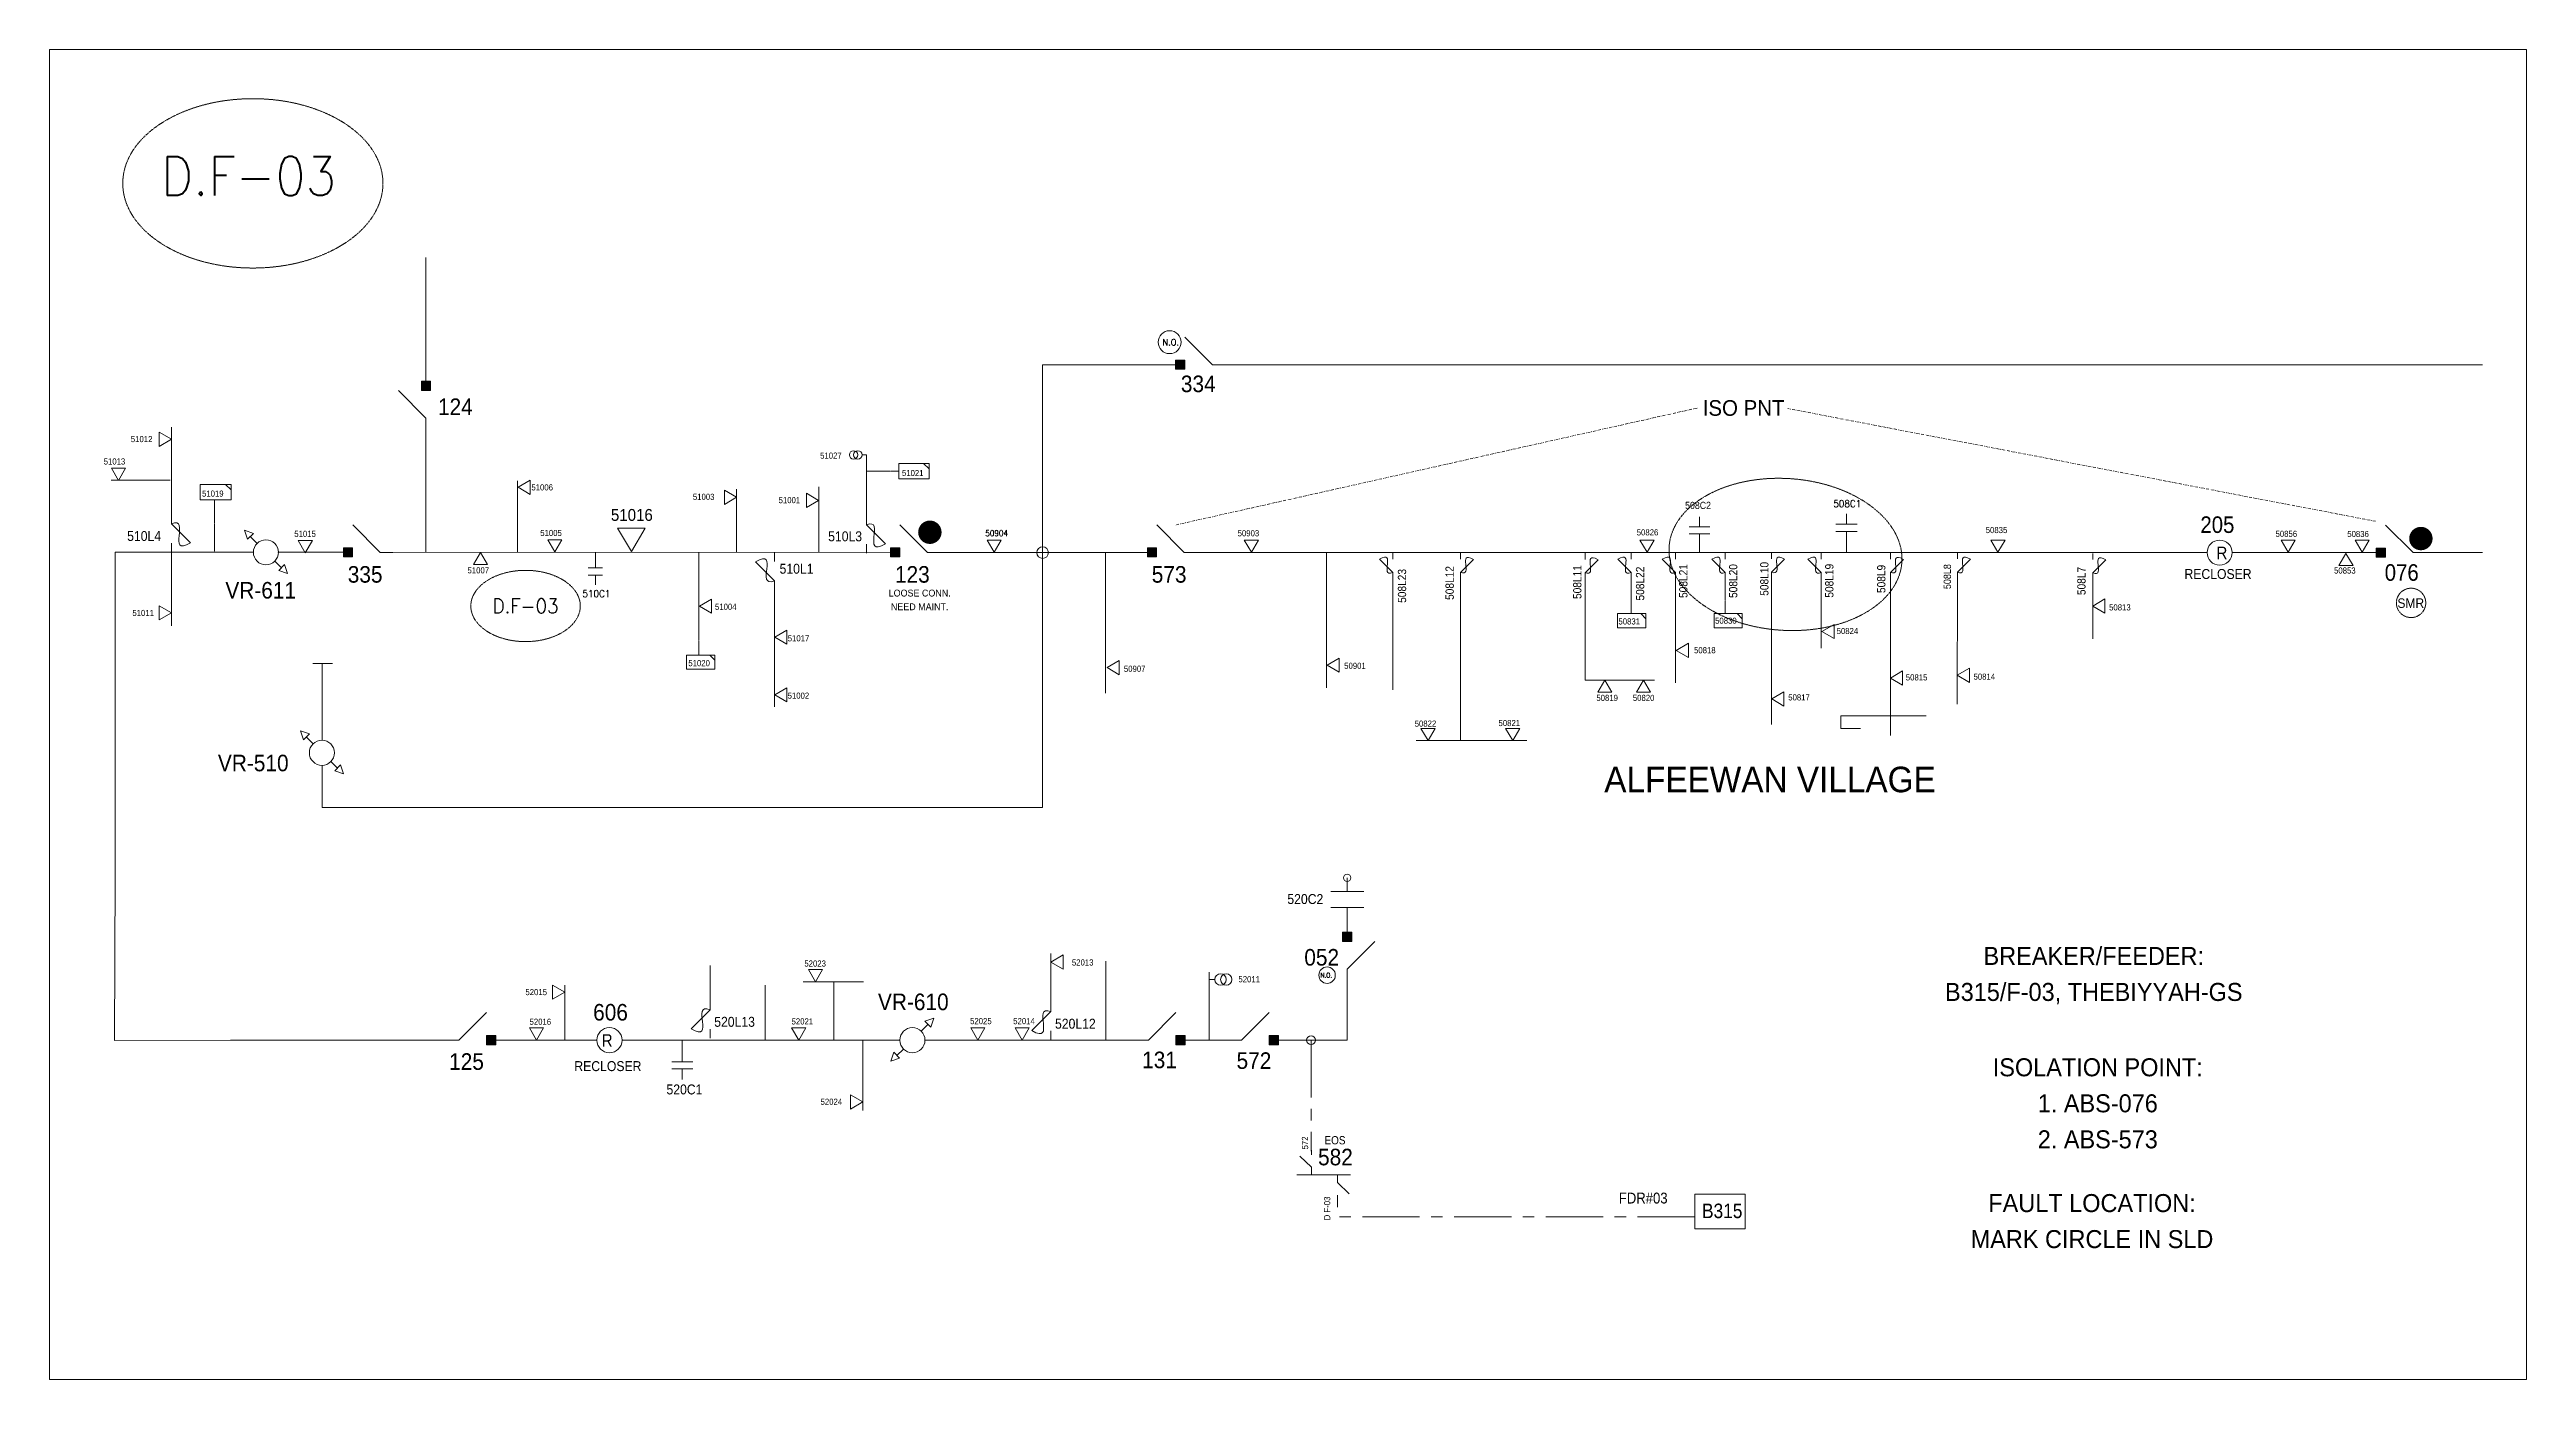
# Model space of a CAD drawing. Header units: metres. Extents: x 65984 to 144644, y -19036 to 23726.
# Drawn here: x 69580 to 70349, y 15325 to 15738 of the extents above; entities that cross this region are included whole.
import ezdxf
from ezdxf.enums import TextEntityAlignment as Align

# ---------------------------------------------------------------- set-up
doc = ezdxf.new("R2010")
doc.units = ezdxf.units.M
doc.header["$MEASUREMENT"] = 0
for name, pattern in [('( Center )', [2, 1.25, -0.25, 0.25, -0.25]), ('DGN Style 3', [0.013877, 0, -0.013877]), ('DGN Style 4', [1.6, 0.8, -0.4, 0, -0.4])]:
    doc.linetypes.add(name, pattern=pattern)
doc.layers.get('0').update_dxf_attribs({"color": 95, "lineweight": 40})
for name, color, linetype, lineweight in [('ABS', 7, 'Continuous', 40), ('ABS NUMBER', 112, 'Continuous', 30), ('CAPACITOR', 5, 'Continuous', 40), ('D FDR  03', 112, 'Continuous', 40), ('d_eos', 111, 'Continuous', 40), ('d_eos no', 121, 'Continuous', 40), ('d_fco', 5, 'Continuous', 40), ('d_fco text', 95, 'Continuous', 40), ('d_oh branch', 94, 'Continuous', 40), ('d_switch', 95, 'Continuous', 40), ('d_tf', 1, 'Continuous', 40), ('d_tf no', 6, 'Continuous', 40), ('d_ug cable', 95, 'Continuous', 40), ('d_ug tf', 1, 'Continuous', 40), ('d_village name', 7, 'Continuous', 40), ('FDR  1  16', 234, 'Continuous', 40), ('FDR  2  03', 240, 'Continuous', 40), ('FDR  4  02', 126, 'Continuous', 40), ('fedr no', 95, 'Continuous', 40), ('GRID STATION  04', 7, 'Continuous', 40), ('Level 37', 7, 'Continuous', 0), ('O H MAIN FEEDER', 4, 'Continuous', 100), ('REGULATOR', 5, 'Continuous', 40), ('SW N O', 114, 'Continuous', 30)]:
    doc.layers.add(name, color=color, linetype=linetype, lineweight=lineweight)
doc.styles.add('Style-Arial', font='arial.ttf')
doc.styles.add('Style-ENGINEERING', font='ENGINEERING.shx')
doc.styles.add('Style-msdefault', font='msdefault.shx')
doc.styles.add('Style-STANDARD', font='STANDARD.shx')

# ---------------------------------------------------------------- blocks, each defined once
blk = doc.blocks.new('TFU_175')
at = {"layer": 'd_tf', "color": 5, "linetype": 'Continuous', "lineweight": 13, "ltscale": 0.000284767}
blk.add_line((0, 10), (0, 0), dxfattribs=at)
at = {"layer": 'd_tf', "color": 5, "linetype": 'Continuous', "lineweight": 13, "ltscale": 0.000284767, "extrusion": (0, 0, -1)}
for centre in [(0, 30), (0, 20)]:
    blk.add_circle(centre, 10, dxfattribs=at)
blk = doc.blocks.new('ABS2_1_1')
at = {"color": 0, "linetype": 'ByBlock', "lineweight": -2, "ltscale": 500}
for q in [(-29900, 43500), (0, 0)]:
    blk.add_line((0, 13600), q, dxfattribs=at)
at = {"color": 0, "linetype": 'ByBlock', "lineweight": -2, "ltscale": 500, "flags": 128}
for points in [[(5000, 43600), (-5000, 43600), (-5000, 53600), (5000, 53600)], [(3791, 49653), (3791, 49653), (3791, 49653)]]:
    blk.add_lwpolyline(points, close=True, dxfattribs=at)
at = {"color": 0, "linetype": 'ByBlock', "lineweight": -2, "ltscale": 500}
for points in [[(5000, 43600), (-5000, 43600), (5000, 53600), (-5000, 53600)], [(3791, 49653), (3791, 49653), (3791, 49653)]]:
    blk.add_solid(points, dxfattribs=at)
blk = doc.blocks.new('*U1450')
at = {"layer": 'SW N O', "color": 3, "lineweight": 13, "extrusion": (0, 0, -1)}
blk.add_circle((0, 0), 16.8, dxfattribs=at)
at = {"layer": 'SW N O', "color": 3, "lineweight": 13, "extrusion": (0, 0, -1), "style": 'Style-STANDARD'}
blk.add_text('N.O.', height=9.6, dxfattribs=at).set_placement((-1.7, -0.2), align=Align.MIDDLE_CENTER)
blk = doc.blocks.new('*U1087')
at = {"layer": 'd_fco', "color": 5, "linetype": 'Continuous', "lineweight": 13}
blk.add_line((-4.6, 4.2), (-10.1, 4.2), dxfattribs=at)
at = {"layer": 'd_fco', "color": 5, "linetype": 'Continuous', "lineweight": 13, "extrusion": (0, 0, -1), "flags": 128}
blk.add_lwpolyline([(-13, 4.2), (-7.1, 4.2), (4.4, -7.3)], dxfattribs=at)
at = {"layer": 'd_fco', "color": 5, "linetype": 'Continuous', "lineweight": 13}
blk.add_open_spline([(-4.4, -7.3), (-13, 7.7), (11.6, -7.7), (7.1, 4.2)], degree=3, dxfattribs=at)
blk = doc.blocks.new('*U1309')
at = {"layer": 'CAPACITOR', "color": 5, "linetype": 'Continuous', "lineweight": 13}
for p, q in [((0.1, 8.5), (0, 16.4)), ((-9.9, 8.2), (9.9, 8.2)), ((-9.9, -1.4), (9.9, -1.4)), ((0.1, -16.4), (0.1, -1.4))]:
    blk.add_line(p, q, dxfattribs=at)
blk = doc.blocks.new('*U3463')
at = {"layer": 'd_eos', "color": 7, "linetype": 'Continuous', "lineweight": 13, "ltscale": 0.425948}
for p, q in [((-16.2, 0), (16.2, 0)), ((-8.4, 0), (-8.4, -4.6)), ((7.4, 12.1), (7.4, 14.9)), ((7.4, 4.7), (14.4, 11.4)), ((7.4, 0), (7.4, 4.7)), ((-8.4, -4.6), (-15.4, -11.4)), ((-8.4, -12.1), (-8.4, -14.9))]:
    blk.add_line(p, q, dxfattribs=at)
blk = doc.blocks.new('*U1311')
at = {"layer": 'CAPACITOR', "color": 5, "linetype": 'Continuous', "lineweight": 13}
for p, q in [((0, 27.9), (0, -2.9)), ((15, -2.9), (-15, -2.9)), ((15, -12.9), (-15, -12.9)), ((0, -12.9), (0, -27.9))]:
    blk.add_line(p, q, dxfattribs=at)
blk = doc.blocks.new('*U1322')
at = {"layer": 'REGULATOR', "color": 7, "linetype": 'Continuous', "lineweight": 13, "extrusion": (0, 0, -1)}
blk.add_circle((0, 0.1), 7.56, dxfattribs=at)
at = {"layer": 'ABS NUMBER', "color": 7, "lineweight": 13, "extrusion": (0, 0, -1), "style": 'Style-ENGINEERING', "width": 0.9}
blk.add_text('R', height=7.56, dxfattribs=at).set_placement((1.9, 3.7), align=Align.TOP_RIGHT)
blk = doc.blocks.new('TF_8')
at = {"color": 0, "linetype": 'ByBlock', "lineweight": -2}
blk.add_line((6.3, 4.95), (9.9, 1.35), dxfattribs=at)
blk.add_3dface([(-10.1, 4.95), (9.9, 4.95), (9.9, -5.05), (-10.1, -5.05)], dxfattribs=at)
blk = doc.blocks.new('*U1312')
at = {"layer": 'd_oh branch', "color": 5, "linetype": 'Continuous', "lineweight": 13}
for p, q in [((10, 0.9), (-10, 0.9)), ((0, 23), (0, 0.9)), ((10, -9.1), (-10, -9.1)), ((0, -9.1), (0, -23))]:
    blk.add_line(p, q, dxfattribs=at)
blk = doc.blocks.new('TFU_176')
at = {"layer": 'd_tf', "color": 5, "linetype": 'Continuous', "lineweight": 13, "ltscale": 0.000284767}
blk.add_line((0, 10), (0, 0), dxfattribs=at)
for centre in [(0, 30), (0, 20)]:
    blk.add_circle(centre, 10, dxfattribs=at)
blk = doc.blocks.new('*U1059')
at = {"layer": 'REGULATOR', "color": 7, "linetype": 'Continuous', "lineweight": 13}
blk.add_circle((0, 0.1), 7.56, dxfattribs=at)
at = {"layer": 'ABS NUMBER', "color": 7, "lineweight": 13, "style": 'Style-ENGINEERING', "width": 0.9}
blk.add_text('R', height=7.56, dxfattribs=at).set_placement((-1.9, 3.7), align=Align.TOP_LEFT)
blk = doc.blocks.new('*U1315')
at = {"layer": 'CAPACITOR', "color": 5, "linetype": 'Continuous', "lineweight": 13}
for p, q in [((-6.4, 5.4), (6.4, 5.4)), ((-6.4, 1.1), (6.4, 1.1)), ((0, 5.4), (0, 11.7)), ((0, -11.7), (0, 1.1))]:
    blk.add_line(p, q, dxfattribs=at)
blk = doc.blocks.new('*U1316')
at = {"layer": 'CAPACITOR', "color": 5, "linetype": 'Continuous', "lineweight": 13}
for p, q in [((-8.6, 6.5), (8.6, 6.5)), ((-8.6, 0.7), (8.6, 0.7)), ((0, 6.5), (0, 15)), ((0, -15), (0, 0.7)), ((0, -14.9), (0, -1.1))]:
    blk.add_line(p, q, dxfattribs=at)
blk = doc.blocks.new('*U893')
at = {"layer": 'SW N O', "color": 3, "lineweight": 13}
blk.add_circle((0, 0), 16.8, dxfattribs=at)
at = {"layer": 'SW N O', "color": 3, "lineweight": 13, "style": 'Style-STANDARD'}
blk.add_text('N.O.', height=9.6, dxfattribs=at).set_placement((1.7, -0.2), align=Align.MIDDLE_CENTER)
blk = doc.blocks.new('*U3025')
at = {"layer": 'REGULATOR', "color": 5, "linetype": 'Continuous', "lineweight": 13}
for p, q in [((24, 25.1), (13.4, 14.5)), ((-14.9, -13.7), (-25.5, -24.4))]:
    blk.add_line(p, q, dxfattribs=at)
at = {"layer": 'REGULATOR', "color": 5, "linetype": 'Continuous', "lineweight": 13, "flags": 128}
for points in [[(29.5, 20), (34.4, 34.3), (20.1, 29.6)], [(-29.6, -20), (-34.4, -34.3), (-20.1, -29.5)]]:
    blk.add_lwpolyline(points, close=True, dxfattribs=at)
at = {"layer": 'REGULATOR', "color": 5, "linetype": 'Continuous', "lineweight": 13}
blk.add_circle((-0.8, 0.4), 20, dxfattribs=at)
blk = doc.blocks.new('TRA1_1458')
at = {"layer": 'd_tf', "color": 5, "linetype": 'Continuous', "lineweight": 13, "ltscale": 0.000205032, "flags": 128}
blk.add_lwpolyline([(9.9, -17), (-0.1, 0), (-10.1, -17)], close=True, dxfattribs=at)
blk = doc.blocks.new('TRA1_1457')
at = {"layer": 'd_tf', "color": 5, "linetype": 'Continuous', "lineweight": 13, "ltscale": 0.000205032, "xscale": 1.000046566207833, "yscale": 1.000046566207833, "zscale": 1.000046566207833, "rotation": 180}
blk.add_blockref('TRA1_1458', (0, 0), dxfattribs=at)
blk = doc.blocks.new('TRA1_1460')
at = {"layer": 'd_tf', "color": 5, "linetype": 'Continuous', "lineweight": 13, "ltscale": 0.000284767, "flags": 128}
blk.add_lwpolyline([(9.9, -17.1), (-0.1, -0.1), (-10.1, -17.1)], close=True, dxfattribs=at)
blk = doc.blocks.new('TRA1_1459')
at = {"layer": 'd_tf', "color": 5, "linetype": 'Continuous', "lineweight": 13, "ltscale": 0.000284767, "xscale": 1.000046566207833, "yscale": 1.000046566207833, "zscale": 1.000046566207833, "rotation": 180}
blk.add_blockref('TRA1_1460', (0, 0), dxfattribs=at)
blk = doc.blocks.new('TRA1_545')
at = {"layer": 'd_tf', "color": 5, "linetype": 'Continuous', "lineweight": 0, "ltscale": 0.000307269, "flags": 128}
blk.add_lwpolyline([(10.1, -17), (0.1, 0), (-9.9, -17)], close=True, dxfattribs=at)
blk = doc.blocks.new('TRA1_544')
at = {"layer": 'd_tf', "color": 5, "linetype": 'Continuous', "lineweight": 0, "ltscale": 0.000307269, "xscale": 1.000046566207833, "yscale": 1.000046566207833, "zscale": 1.000046566207833, "rotation": 180}
blk.add_blockref('TRA1_545', (0, 0), dxfattribs=at)
blk = doc.blocks.new('TRA1_1462')
at = {"layer": 'd_tf', "color": 5, "linetype": 'Continuous', "lineweight": 13, "ltscale": 0.000284767, "flags": 128}
blk.add_lwpolyline([(10.1, -17), (0.1, 0), (-9.9, -17)], close=True, dxfattribs=at)
blk = doc.blocks.new('TRA1_1461')
at = {"layer": 'd_tf', "color": 5, "linetype": 'Continuous', "lineweight": 13, "ltscale": 0.000284767, "xscale": 1.000046566207833, "yscale": 1.000046566207833, "zscale": 1.000046566207833, "rotation": 180}
blk.add_blockref('TRA1_1462', (0, 0), dxfattribs=at)

msp = doc.modelspace()

# ---------------------------------------------------------------- hatches: boundary and pattern name
at = {"layer": 'd_ug cable', "linetype": 'DGN Style 3', "lineweight": 13}
h = msp.add_hatch(color=3, dxfattribs=at)
edge = h.paths.add_edge_path(flags=0)
edge.add_arc((69853.18, 15588.3), 3.64, 0, 360)
h = msp.add_hatch(color=1, dxfattribs=at)
edge = h.paths.add_edge_path(flags=0)
edge.add_arc((70316.11, 15586.34), 3.64, 0, 360)

# ---------------------------------------------------------------- linework, layer by layer
at = {"layer": 'd_oh branch', "color": 1, "linetype": 'DGN Style 4', "lineweight": 13}
for p, q in [((70091.4, 15626.87), (69929.31, 15590.53)), ((70302, 15591.71), (70119.6, 15626.7))]:
    msp.add_line(p, q, dxfattribs=at)
at = {"layer": 'd_oh branch', "color": 5, "linetype": 'Continuous', "lineweight": 13}
for p, q in [((69617.69, 15592.46), (69617.69, 15620.92)), ((69833.46, 15592.14), (69833.46, 15612.3)), ((69617.33, 15604.48), (69599.03, 15604.48)), ((69725.12, 15582.07), (69725.12, 15604.29)), ((69793.13, 15582.07), (69793.13, 15601.66)), ((69818.67, 15582.07), (69818.67, 15602.37)), ((69617.69, 15559.26), (69617.69, 15582.07)), ((69781.49, 15582.07), (69781.49, 15559.33)), ((69907.72, 15582.05), (69907.72, 15538.31)), ((69976.34, 15581.97), (69976.34, 15539.99)), ((70317.6, 15581.97), (70335.25, 15581.97)), ((69996.89, 15573.63), (69996.9, 15539.32)), ((70017.92, 15573.75), (70017.92, 15523.6)), ((70056.59, 15573.93), (70056.59, 15542.37)), ((70070.91, 15573.63), (70070.91, 15568.32)), ((70084.72, 15573.63), (70084.73, 15541.49)), ((70100.13, 15573.63), (70100.13, 15568.45)), ((70114.51, 15573.84), (70114.51, 15528.62)), ((70129.94, 15574.03), (70129.94, 15552.35)), ((70151.41, 15573.76), (70151.4, 15525.2)), ((70172.19, 15573.81), (70172.17, 15534.91)), ((70214.28, 15573.6), (70214.28, 15555.23)), ((69804.92, 15571.03), (69804.92, 15534.03)), ((70056.59, 15542.36), (70078.17, 15542.36)), ((70151.4, 15531.28), (70162.49, 15531.28)), ((70004.16, 15523.6), (70038.53, 15523.6)), ((69784.96, 15441.53), (69784.96, 15453.73)), ((69890.77, 15440.48), (69890.77, 15457.51)), ((69907.85, 15430.56), (69907.85, 15455.12)), ((69939.89, 15430.56), (69939.89, 15451.64)), ((69739.8, 15430.56), (69739.8, 15447.65)), ((69802.08, 15430.56), (69802.08, 15447.65)), ((69823.55, 15448.66), (69813.86, 15448.66)), ((69832.34, 15430.56), (69832.34, 15408.68))]:
    msp.add_line(p, q, dxfattribs=at)
at = {"layer": 'd_oh branch', "color": 5, "linetype": 'Continuous', "lineweight": 13, "flags": 128}
for points in [[(70151.4, 15531.28), (70135.99, 15531.28), (70135.99, 15527.36), (70142.15, 15527.36)], [(69823.37, 15430.56), (69823.37, 15448.66), (69832.62, 15448.66)]]:
    msp.add_lwpolyline(points, dxfattribs=at)
at = {"layer": 'd_tf', "color": 5, "linetype": 'Continuous', "lineweight": 13, "ltscale": 0.000284767, "flags": 128}
for points in [[(69613.89, 15614.97), (69613.89, 15619.36), (69617.69, 15617.16)], [(69599.07, 15608.15), (69603.46, 15608.15), (69601.26, 15604.34)], [(69657.06, 15585.74), (69661.45, 15585.74), (69659.25, 15581.94)], [(69613.89, 15561.08), (69613.89, 15565.48), (69617.69, 15563.28)], [(69819.88, 15452.47), (69815.48, 15452.47), (69817.68, 15448.66)], [(69894.58, 15457.01), (69894.58, 15452.62), (69890.77, 15454.82)], [(69736, 15443.28), (69736, 15447.67), (69739.8, 15445.48)], [(69733.26, 15434.37), (69728.86, 15434.37), (69731.06, 15430.56)], [(69814.65, 15434.37), (69810.26, 15434.37), (69812.45, 15430.56)], [(69870.27, 15434.37), (69865.87, 15434.37), (69868.07, 15430.56)], [(69884.06, 15434.37), (69879.67, 15434.37), (69881.86, 15430.56)], [(69828.53, 15409.18), (69828.53, 15413.57), (69832.34, 15411.37)]]:
    msp.add_lwpolyline(points, close=True, dxfattribs=at)
at = {"layer": 'd_ug cable', "color": 5, "linetype": 'DGN Style 3', "lineweight": 13}
for p, q in [((69843.51, 15607.29), (69833.46, 15607.29)), ((69631.04, 15582.07), (69631.04, 15598.34)), ((70070.91, 15568.32), (70070.91, 15563.01)), ((70100.13, 15568.45), (70100.13, 15563.01)), ((69781.49, 15559.33), (69781.49, 15550.14))]:
    msp.add_line(p, q, dxfattribs=at)
at = {"layer": 'd_ug cable', "color": 2, "linetype": 'DGN Style 3', "lineweight": 13}
msp.add_circle((70313.06, 15566.36), 4.56, dxfattribs=at)
at = {"layer": 'FDR  1  16', "color": 5, "linetype": '( Center )', "lineweight": 13, "ltscale": 14.238358}
msp.add_line((69971.6, 15430.56), (69971.6, 15396.05), dxfattribs=at)
at = {"layer": 'FDR  1  16', "color": 5, "linetype": '( Center )', "lineweight": 13, "ltscale": 14.238358, "flags": 128}
msp.add_lwpolyline([(70090.68, 15375.7), (70033.77, 15375.7), (69979.77, 15375.7), (69979.77, 15381.23)], dxfattribs=at)
at = {"layer": 'FDR  2  03', "color": 5, "linetype": 'Continuous', "lineweight": 13}
msp.add_line((69672.1, 15582.07), (69659.5, 15582.07), dxfattribs=at)
at = {"layer": 'fedr no', "color": 82, "linetype": 'DGN Style 3', "lineweight": 13, "true_color": 0x1dc70e}
for centre, major_axis in [((69642.98, 15696.65), (40.39, 0)), ((70118.83, 15581.41), (36.13, -2.41)), ((69727.65, 15565.4), (17, 0))]:
    msp.add_ellipse(centre, major_axis=major_axis, ratio=0.651175, dxfattribs=at)
at = {"layer": 'GRID STATION  04', "color": 3, "linetype": 'Continuous', "lineweight": 13, "ltscale": 0.392979, "flags": 128}
msp.add_lwpolyline([(70106.36, 15371.97), (70106.36, 15382.68), (70090.71, 15382.68), (70090.71, 15371.97)], close=True, dxfattribs=at)
at = {"layer": 'O H MAIN FEEDER', "color": 5, "lineweight": 13, "ltscale": 0.332483}
for p, q in [((69696.71, 15635.46), (69696.71, 15673.63)), ((69696.71, 15582.07), (69696.71, 15620.24)), ((69643.13, 15582.07), (69600.23, 15582.07)), ((69672.1, 15582.07), (69650.71, 15582.07)), ((69842.29, 15582.07), (69684.67, 15582.05)), ((70249.77, 15581.97), (69934.55, 15581.97)), ((70302.26, 15581.97), (70257.52, 15581.97)), ((69664.45, 15547.52), (69664.45, 15523.71)), ((69982.77, 15430.56), (69982.77, 15449.96)), ((69636.05, 15430.56), (69703.43, 15430.56)), ((69718.13, 15430.56), (69749.81, 15430.56)), ((69757.63, 15430.56), (69843.88, 15430.56)), ((69851.71, 15430.56), (69917.71, 15430.56)), ((69932.46, 15430.56), (69946.16, 15430.56)), ((69961.68, 15430.56), (69982.77, 15430.56))]:
    msp.add_line(p, q, dxfattribs=at)
at = {"layer": 'O H MAIN FEEDER', "color": 6, "lineweight": 13, "ltscale": 0.332483}
msp.add_line((70335.25, 15640.26), (69944.79, 15640.34), dxfattribs=at)
at = {"layer": 'O H MAIN FEEDER', "color": 5, "lineweight": 13, "ltscale": 0.284767}
msp.add_line((69667.66, 15547.52), (69661.64, 15547.52), dxfattribs=at)
at = {"layer": 'O H MAIN FEEDER', "color": 140, "lineweight": 13, "ltscale": 0.498271, "flags": 128}
msp.add_lwpolyline([(69579.85, 15738.22), (70348.89, 15738.22), (70348.89, 15325.18), (69579.85, 15325.18)], close=True, dxfattribs=at)
at = {"layer": 'O H MAIN FEEDER', "color": 5, "lineweight": 13, "ltscale": 20.018205, "flags": 128}
for points in [[(69664.45, 15515.92), (69664.45, 15502.86), (69888.2, 15502.86), (69888.2, 15640.34), (69929.45, 15640.34)], [(69920.73, 15582.05), (69856.34, 15582.05)]]:
    msp.add_lwpolyline(points, dxfattribs=at)
at = {"layer": 'O H MAIN FEEDER', "color": 5, "lineweight": 13, "ltscale": 0.332483, "flags": 128}
msp.add_lwpolyline([(69636.05, 15430.56), (69600.04, 15430.47), (69600.23, 15481.88), (69600.23, 15582.07)], dxfattribs=at)
at = {"layer": 'O H MAIN FEEDER', "color": 5, "lineweight": 13, "ltscale": 0.332483}
for centre, radius in [((69888.18, 15581.97), 1.79), ((69971.53, 15430.56), 1.37)]:
    msp.add_circle(centre, radius, dxfattribs=at)
at = {"layer": 'O H MAIN FEEDER', "lineweight": 13, "ltscale": 0.332483}
msp.add_circle((69982.75, 15480.99), 1.14, dxfattribs=at)

# ---------------------------------------------------------------- block references
at = {"layer": 'ABS', "color": 7, "linetype": 'Continuous', "lineweight": 13, "ltscale": 0.553485, "xscale": 0.0002861330455961564, "zscale": 0.0003680335276451397}
for p, yscale, rotation in [((69944.79, 15640.34), -0.0002861330455961566, 270.0000000000002), ((69696.72, 15619.85), 0.0002861330455961564, 359.9999999999997), ((69686.43, 15582.05), -0.0002861330455961566, 270.0000000000002), ((69856.34, 15582.05), -0.0002861330455961566, 270.0000000000002), ((69982.77, 15448.73), -0.0002861330455961566, 180.0000000000002), ((69703.05, 15430.56), 0.0002861330455961564, 269.9999999999998), ((69917.12, 15430.55), 0.0002861330455961564, 269.9999999999998), ((69946.07, 15430.55), 0.0002861330455961564, 269.9999999999998)]:
    msp.add_blockref('ABS2_1_1', p, dxfattribs=dict(at, yscale=yscale, rotation=rotation))
at = {"layer": 'ABS', "color": 1, "linetype": 'Continuous', "lineweight": 13, "ltscale": 0.553485, "xscale": 0.0002861330455961564, "yscale": -0.0002861330455961566, "zscale": 0.0003680335276451397, "rotation": 270.0000000000002}
for p in [(69936.06, 15582.05), (70317.6, 15581.97)]:
    msp.add_blockref('ABS2_1_1', p, dxfattribs=at)
at = {"layer": 'CAPACITOR', "color": 5, "linetype": 'Continuous', "lineweight": 13, "extrusion": (0, 0, -1)}
for name, p, xscale, yscale, zscale in [('*U1316', (-70092.16, 15587.54), 0.3707005556486956, 0.3707005556486956, 0.3707005556486956), ('*U1309', (-69982.77, 15472.53), 0.5148618828454105, 0.5148618828454105, 0.5148618828454105), ('*U1311', (-69776.32, 15424.44), 0.2197236241381774, 0.2197236241381774, 0.2197236241381774)]:
    msp.add_blockref(name, p, dxfattribs=dict(at, xscale=xscale, yscale=yscale, zscale=zscale))
at = {"layer": 'CAPACITOR', "color": 5, "linetype": 'Continuous', "lineweight": 13, "xscale": 0.5148618828454105, "yscale": 0.5148618828454105, "zscale": 0.5148618828454105}
msp.add_blockref('*U1315', (70137.74, 15588.01), dxfattribs=at)
at = {"layer": 'd_eos', "color": 7, "linetype": 'Continuous', "lineweight": 13, "ltscale": 0.425948, "extrusion": (0, 0, -1), "xscale": 0.5148618828454105, "yscale": 0.5148618828454105, "zscale": 0.5148618828454105}
msp.add_blockref('*U3463', (-69975.43, 15388.69), dxfattribs=at)
at = {"layer": 'd_fco', "color": 5, "linetype": 'Continuous', "lineweight": 13}
for p, xscale, yscale, zscale, rotation in [((69619.86, 15587.29), 0.5148618828454105, 0.5148618828454105, 0.5148618828454105, 90.00000000060005), ((69835.63, 15586.97), 0.5148618828454105, 0.5148618828454105, 0.5148618828454105, 90.00000000060005), ((69802.76, 15576.86), 0.5148618828454105, 0.5148618828454105, 0.5148618828454105, 270.0000000006), ((69995.38, 15578.32), 0.3604033179917875, 0.3604033179917875, 0.3604033179917875, 269.9640835135763), ((70069.39, 15578.32), 0.3604033179917875, 0.3604033179917875, 0.3604033179917875, 269.9640835135763), ((70083.21, 15578.32), 0.3604033179917875, 0.3604033179917875, 0.3604033179917875, 269.9640835135763), ((70098.61, 15578.32), 0.3604033179917875, 0.3604033179917875, 0.3604033179917875, 269.9640835135763), ((70128.42, 15578.32), 0.3604033179917875, 0.3604033179917875, 0.3604033179917875, 269.9640835135763)]:
    msp.add_blockref('*U1087', p, dxfattribs=dict(at, xscale=xscale, yscale=yscale, zscale=zscale, rotation=rotation))
at = {"layer": 'd_fco', "color": 5, "linetype": 'Continuous', "lineweight": 13, "extrusion": (0, 0, -1)}
for p, xscale, yscale, zscale, rotation in [((-70019.4, 15578.32), 0.351326942600964, 0.351326942600964, 0.351326942600964, 269.9999999995591), ((-70058.07, 15578.23), 0.351326942600964, 0.351326942600964, 0.351326942600964, 269.9999999995591), ((-70115.99, 15578.41), 0.351326942600964, 0.351326942600964, 0.351326942600964, 269.9999999995591), ((-70152.89, 15578.33), 0.351326942600964, 0.351326942600964, 0.351326942600964, 269.9999999995591), ((-70173.67, 15578.38), 0.351326942600964, 0.351326942600964, 0.351326942600964, 269.9999999995591), ((-70215.76, 15578.17), 0.351326942600964, 0.351326942600964, 0.351326942600964, 269.9999999995591), ((-69782.79, 15436.36), 0.5148618828454105, 0.5148618828454105, 0.5148618828454105, 90.00000000060005), ((-69888.61, 15435.78), 0.5148618828454105, 0.5148618828454105, 0.5148618828454105, 90.00000000060005)]:
    msp.add_blockref('*U1087', p, dxfattribs=dict(at, xscale=xscale, yscale=yscale, zscale=zscale, rotation=rotation))
at = {"layer": 'd_oh branch', "color": 5, "linetype": 'Continuous', "lineweight": 13, "xscale": 0.2197236241381774, "yscale": 0.2197236241381774, "zscale": 0.2197236241381774}
msp.add_blockref('*U1312', (69749.32, 15577.01), dxfattribs=at)
at = {"layer": 'd_tf', "color": 5, "linetype": 'Continuous', "lineweight": 13, "ltscale": 0.000284767}
for name, p, xscale, yscale, zscale, rotation in [('TFU_176', (69833.46, 15612.3), 0.1318341744829063, 0.1318341744829063, 0.1318341744829063, 89.9999999999999), ('TRA1_1461', (70292.82, 15581.74), 0.2197236241381774, 0.2197236241381774, 0.2197236241381774, 180), ('TRA1_1459', (70214.26, 15565.4), 0.2197236241381774, 0.2197236241381774, 0.2197236241381774, 270), ('TRA1_1459', (70130.14, 15557.52), 0.2197236241381774, 0.2197236241381774, 0.2197236241381774, 270), ('TRA1_1459', (70084.91, 15551.63), 0.2197236241381774, 0.2197236241381774, 0.2197236241381774, 270), ('TRA1_1459', (69908.22, 15546.27), 0.2197236241381774, 0.2197236241381774, 0.2197236241381774, 270), ('TRA1_1459', (69976.5, 15547.02), 0.2197236241381774, 0.2197236241381774, 0.2197236241381774, 270), ('TRA1_1459', (70062.79, 15542.35), 0.2197236241381774, 0.2197236241381774, 0.2197236241381774, 180), ('TRA1_1459', (70074.77, 15542.35), 0.2197236241381774, 0.2197236241381774, 0.2197236241381774, 180), ('TRA1_1459', (70151.42, 15543.05), 0.2197236241381774, 0.2197236241381774, 0.2197236241381774, 270), ('TRA1_1459', (70172.16, 15543.89), 0.2197236241381774, 0.2197236241381774, 0.2197236241381774, 270), ('TRA1_1459', (70114.52, 15536.54), 0.2197236241381774, 0.2197236241381774, 0.2197236241381774, 270)]:
    msp.add_blockref(name, p, dxfattribs=dict(at, xscale=xscale, yscale=yscale, zscale=zscale, rotation=rotation))
at = {"layer": 'd_tf', "color": 5, "linetype": 'Continuous', "lineweight": 13, "ltscale": 0.000205032, "xscale": 0.2197236241381774, "yscale": 0.2197236241381774, "zscale": 0.2197236241381774}
for p, rotation in [((69725.31, 15602.29), 270), ((69793.14, 15599.13), 89.99999999999999), ((69818.63, 15598.17), 89.99999999999999), ((69713.66, 15581.98), 180), ((69781.64, 15565.38), 270), ((69805.02, 15555.76), 270), ((69805.02, 15537.81), 270)]:
    msp.add_blockref('TRA1_1457', p, dxfattribs=dict(at, rotation=rotation))
at = {"layer": 'd_tf', "color": 5, "linetype": 'Continuous', "lineweight": 0, "ltscale": 0.000307269, "xscale": 0.4267622666565712, "yscale": 0.4267622666565712, "zscale": 0.4267622666565712}
msp.add_blockref('TRA1_544', (69760.55, 15582.34), dxfattribs=at)
at = {"layer": 'd_tf', "color": 5, "linetype": 'Continuous', "lineweight": 13, "ltscale": 0.000205032, "xscale": 0.2197236241381774, "yscale": 0.2197236241381774, "zscale": 0.2197236241381774}
msp.add_blockref('TRA1_1457', (69736.7, 15582.21), dxfattribs=at)
at = {"layer": 'd_tf', "color": 5, "linetype": 'Continuous', "lineweight": 13, "ltscale": 0.000284767, "xscale": 0.2197236241381774, "yscale": 0.2197236241381774, "zscale": 0.2197236241381774}
for p in [(69873.13, 15582.11), (69952.98, 15582.11), (70075.82, 15582.11), (70184.77, 15582.11), (70274.9, 15582.11), (70297.87, 15582.11), (70007.83, 15523.58), (70034.12, 15523.59)]:
    msp.add_blockref('TRA1_1459', p, dxfattribs=at)
at = {"layer": 'd_tf', "color": 5, "linetype": 'Continuous', "lineweight": 13, "ltscale": 0.000284767, "extrusion": (0, 0, -1), "xscale": 0.1773152204430131, "yscale": 0.1773152204430131, "zscale": 0.1773152204430131, "rotation": 90.0001871742919}
msp.add_blockref('TFU_175', (-69939.89, 15449.41), dxfattribs=at)
at = {"layer": 'd_ug tf', "color": 5, "linetype": 'Continuous', "lineweight": 13}
for p, xscale, yscale, zscale in [((69848.26, 15607.31), 0.4704162897968145, 0.4704162897968145, 0.4267622666565712), ((69631.45, 15600.78), 0.4821150844855336, 0.4821150844855336, 0.3164171083704443), ((70071.13, 15560.86), 0.4394472482763548, 0.4394472482763548, 0.4267622666565712), ((70101.08, 15560.86), 0.4394472482763548, 0.4394472482763548, 0.4267622666565712), ((69782.07, 15547.96), 0.4394472482763548, 0.4394472482763548, 0.4267622666565712)]:
    msp.add_blockref('TF_8', p, dxfattribs=dict(at, xscale=xscale, yscale=yscale, zscale=zscale))
at = {"layer": 'REGULATOR', "color": 5, "linetype": 'Continuous', "lineweight": 13, "xscale": 0.1946404983386295, "yscale": 0.1946404983386295, "zscale": 0.1946404983386295, "rotation": 90.00000000000001}
for p in [(69647.11, 15582.22), (69664.49, 15519.96)]:
    msp.add_blockref('*U3025', p, dxfattribs=at)
at = {"layer": 'REGULATOR', "color": 7, "linetype": 'Continuous', "lineweight": 13, "xscale": 0.5148618828454105, "yscale": 0.5148618828454105, "zscale": 0.5148618828454105}
msp.add_blockref('*U1059', (70253.63, 15581.92), dxfattribs=at)
at = {"layer": 'REGULATOR', "color": 5, "linetype": 'Continuous', "lineweight": 13, "extrusion": (0, 0, -1), "xscale": 0.1946404983386295, "yscale": 0.1946404983386295, "zscale": 0.1946404983386295, "rotation": 90.00000000000001}
msp.add_blockref('*U3025', (-69847.69, 15430.71), dxfattribs=at)
at = {"layer": 'REGULATOR', "color": 7, "linetype": 'Continuous', "lineweight": 13, "extrusion": (0, 0, -1), "xscale": 0.5148618828454105, "yscale": 0.5148618828454105, "zscale": 0.5148618828454105}
msp.add_blockref('*U1322', (-69753.7, 15430.51), dxfattribs=at)
at = {"layer": 'SW N O', "color": 3, "lineweight": 13, "xscale": 0.2116776437001535, "yscale": 0.2116776437001535, "zscale": 0.2116776437001535}
msp.add_blockref('*U893', (69927.62, 15647.33), dxfattribs=at)
at = {"layer": 'SW N O', "color": 3, "lineweight": 13, "extrusion": (0, 0, -1), "xscale": 0.1519200195695297, "yscale": 0.1519200195695297, "zscale": 0.1519200195695297}
msp.add_blockref('*U1450', (-69976.51, 15450.74), dxfattribs=at)

# ---------------------------------------------------------------- texts
at = {"layer": 'ABS NUMBER', "color": 7, "lineweight": 13, "style": 'Style-Arial'}
for s, width, p in [('334', 0.9, (69931.11, 15636.96)), ('124', 0.9, (69700.46, 15629.85)), ('205', 0.88, (70247.65, 15593.23)), ('335', 0.9, (69672.44, 15577.79)), ('123', 0.9, (69842.34, 15577.79)), ('VR-611', 0.9, (69634.45, 15572.86)), ('VR-510', 0.9, (69632.13, 15519.21))]:
    msp.add_text(s, height=5.149, dxfattribs=dict(at, width=width)).set_placement(p, align=Align.TOP_LEFT)
at = {"layer": 'ABS NUMBER', "color": 1, "lineweight": 13, "style": 'Style-Arial'}
for s, width, p in [('573', 0.9, (69922.07, 15577.79)), ('076', 0.88, (70304.88, 15578.37))]:
    msp.add_text(s, height=5.149, dxfattribs=dict(at, width=width)).set_placement(p, align=Align.TOP_LEFT)
at = {"layer": 'ABS NUMBER', "color": 7, "lineweight": 13, "style": 'Style-Arial', "width": 0.9}
for s, p in [('052', (69980.23, 15458.87)), ('VR-610', (69859.01, 15445.03)), ('606', (69759.43, 15441.8)), ('131', (69929.88, 15427.01)), ('572', (69959.2, 15426.78)), ('125', (69714.72, 15426.49))]:
    msp.add_text(s, height=5.149, dxfattribs=at).set_placement(p, align=Align.TOP_RIGHT)
at = {"layer": 'D FDR  03', "color": 5, "linetype": 'Continuous', "lineweight": 13, "style": 'Style-STANDARD'}
msp.add_text('510C1', height=2.197, dxfattribs=at).set_placement((69749.65, 15569.23), align=Align.MIDDLE_CENTER)
at = {"layer": 'd_eos no', "color": 7, "linetype": 'Continuous', "lineweight": 13, "style": 'Style-Arial', "width": 0.9}
msp.add_text('582', height=5.149, dxfattribs=at).set_placement((69984.5, 15396.84), align=Align.TOP_RIGHT)
at = {"layer": 'd_fco text', "color": 5, "linetype": 'Continuous', "lineweight": 13, "style": 'Style-msdefault', "width": 0.916667}
msp.add_text('508C2', height=2.224, dxfattribs=at).set_placement((70087.67, 15595.53))
for s, p in [('510L4', (69603.95, 15588.68)), ('510L3', (69821.6, 15588.58)), ('510L1', (69806.52, 15578.51))]:
    msp.add_text(s, height=3.089, dxfattribs=at).set_placement(p, align=Align.TOP_LEFT)
for s, height, p in [('508L23', 2.573, (69998.48, 15566.37)), ('508L12', 2.573, (70013.27, 15567.28)), ('508L11', 2.573, (70052.9, 15567.57)), ('508L22', 2.573, (70072.4, 15567.1)), ('508L21', 2.573, (70085.82, 15567.89)), ('508L20', 2.573, (70101.3, 15567.89)), ('508L10', 2.573, (70110.97, 15568.56)), ('508L19', 2.573, (70131.15, 15567.98)), ('508L9', 2.573, (70147.28, 15569.42)), ('508L8', 2.274, (70167.93, 15570.64)), ('508L7', 2.573, (70209.43, 15568.78))]:
    msp.add_text(s, height=height, rotation=90, dxfattribs=at).set_placement(p, align=Align.TOP_LEFT)
at = {"layer": 'd_fco text', "color": 7, "linetype": 'Continuous', "lineweight": 13, "style": 'Style-msdefault', "width": 0.916667}
msp.add_text('RECLOSER', height=3.089, dxfattribs=at).set_placement((70242.71, 15576.88), align=Align.TOP_LEFT)
at = {"layer": 'd_fco text', "color": 121, "linetype": 'Continuous', "lineweight": 13, "style": 'Style-msdefault', "width": 0.916667}
msp.add_text('520C2', height=3.089, dxfattribs=at).set_placement((69975.33, 15475.93), align=Align.TOP_RIGHT)
at = {"layer": 'd_fco text', "color": 5, "linetype": 'Continuous', "lineweight": 13, "style": 'Style-msdefault', "width": 0.916667}
for s, p in [('520L13', (69798.86, 15437.8)), ('520L12', (69904.67, 15437.21)), ('RECLOSER', (69763.63, 15424.04)), ('520C1', (69782.56, 15416.8))]:
    msp.add_text(s, height=3.089, dxfattribs=at).set_placement(p, align=Align.TOP_RIGHT)
at = {"layer": 'd_switch', "color": 5, "linetype": 'Continuous', "lineweight": 13, "style": 'Style-ENGINEERING', "width": 0.921053}
for s, p in [('572', (69970.63, 15396.63)), ('D F-03', (69977.49, 15374.61))]:
    msp.add_text(s, height=1.956, rotation=90, dxfattribs=at).set_placement(p)
at = {"layer": 'd_tf no', "color": 5, "linetype": 'Continuous', "lineweight": 13, "style": 'Style-msdefault', "width": 0.945946}
for s, p in [('51012', (69605.1, 15618.19)), ('51027', (69819.11, 15613.05)), ('51013', (69596.66, 15611.24)), ('51021', (69844.51, 15607.65)), ('51019', (69627.19, 15601.26)), ('51006', (69729.46, 15603.19)), ('51003', (69779.6, 15600.25)), ('51001', (69806.21, 15599.23)), ('51015', (69655.84, 15588.76)), ('51005', (69732.21, 15589.03)), ('50903', (69948.73, 15588.95)), ('50826', (70072.65, 15589.22)), ('50835', (70181, 15589.94)), ('50856', (70270.98, 15588.76)), ('50836', (70293.26, 15588.71)), ('51007', (69709.63, 15577.43)), ('50853', (70289.15, 15577.37)), ('51004', (69786.45, 15566.1)), ('50813', (70219.31, 15565.92)), ('51011', (69605.57, 15564.19)), ('50831', (70066.97, 15561.56)), ('50830', (70096.97, 15561.78)), ('50824', (70134.71, 15558.58)), ('51017', (69809.05, 15556.32)), ('50818', (70090.44, 15552.62)), ('51020', (69778.18, 15548.6)), ('50907', (69913.42, 15546.85)), ('50901', (69981.82, 15547.77)), ('50815', (70156.19, 15544.18)), ('50814', (70177.22, 15544.41)), ('51002', (69809.01, 15538.51)), ('50819', (70060.11, 15537.81)), ('50820', (70071.44, 15537.81)), ('50817', (70119.69, 15537.97)), ('50822', (70003.7, 15529.82)), ('50821', (70029.73, 15530)), ('52015', (69727.6, 15446.44)), ('52024', (69819.24, 15412.38))]:
    msp.add_text(s, height=1.905, dxfattribs=at).set_placement(p, align=Align.TOP_LEFT)
at = {"layer": 'd_tf no', "color": 5, "linetype": 'Continuous', "lineweight": 40, "style": 'Style-msdefault', "width": 0.945946}
msp.add_text('51016', height=3.7, dxfattribs=at).set_placement((69754.15, 15595.52), align=Align.TOP_LEFT)
at = {"layer": 'd_tf no', "color": 5, "linetype": 'Continuous', "lineweight": 13, "style": 'Style-STANDARD', "width": 0.945946}
msp.add_text('50904', height=1.905, dxfattribs=at).set_placement((69873.9, 15588), align=Align.MIDDLE_CENTER)
at = {"layer": 'd_tf no', "color": 1, "linetype": 'Continuous', "lineweight": 40, "style": 'Style-msdefault', "width": 0.945946}
msp.add_text('SMR', height=2.953, dxfattribs=at).set_placement((70308.82, 15567.77), align=Align.TOP_LEFT)
at = {"layer": 'd_tf no', "color": 5, "linetype": 'Continuous', "lineweight": 13, "style": 'Style-msdefault', "width": 0.945946}
for s, p in [('52023', (69820.91, 15455.31)), ('52013', (69903.98, 15455.65)), ('52011', (69955.69, 15450.44)), ('52016', (69735.59, 15437.23)), ('52021', (69816.94, 15437.34)), ('52025', (69872.37, 15437.43)), ('52014', (69885.76, 15437.43))]:
    msp.add_text(s, height=1.905, dxfattribs=at).set_placement(p, align=Align.TOP_RIGHT)
at = {"layer": 'd_village name', "color": 7, "linetype": 'Continuous', "lineweight": 13, "style": 'Style-Arial', "width": 0.933333}
for s, height, p in [('ISO PNT', 4.869, (70105.83, 15626.9)), ('ALFEEWAN VILLAGE', 7.9365, (70114.03, 15511.52))]:
    msp.add_text(s, height=height, dxfattribs=at).set_placement(p, align=Align.MIDDLE_CENTER)
at = {"layer": 'd_village name', "color": 20, "linetype": 'Continuous', "lineweight": 13, "insert": (69850.02, 15567.28), "char_height": 2.1284, "width": 22.2466, "attachment_point": 5, "line_spacing_factor": 1.2, "style": 'Style-Arial'}
msp.add_mtext('\\H1x;\\W0.933333;LOOSE CONN.\\PNEED MAINT.', dxfattribs=at)
at = {"layer": 'd_village name', "color": 7, "linetype": 'Continuous', "lineweight": 13, "char_height": 5.592, "attachment_point": 5, "line_spacing_factor": 1.2, "style": 'Style-Arial'}
for s, insert in [('\\H1x;\\W0.933333;BREAKER/FEEDER: \\PB315/F-03, THEBIYYAH-GS', (70214.55, 15450.61)), ('\\H1x;\\W0.933333;ISOLATION POINT: \\P1. ABS-076\\P2. ABS-573', (70215.79, 15410.91)), ('\\H1x;\\W0.933333;FAULT LOCATION:\\PMARK CIRCLE IN SLD', (70214, 15374.33))]:
    msp.add_mtext(s, dxfattribs=dict(at, insert=insert))
at = {"layer": 'FDR  4  02', "color": 5, "linetype": 'Continuous', "lineweight": 13, "style": 'Style-STANDARD'}
msp.add_text('508C1', height=2.197, dxfattribs=at).set_placement((70138.02, 15597.14), align=Align.MIDDLE_CENTER)
at = {"layer": 'fedr no', "color": 6, "linetype": 'Continuous', "lineweight": 13, "attachment_point": 5, "style": 'Style-STANDARD'}
for insert, char_height in [((69641.67, 15698.89), 12.105), ((69727.65, 15565.4), 4.558)]:
    msp.add_mtext('D.F-03', dxfattribs=dict(at, insert=insert, char_height=char_height))
at = {"layer": 'GRID STATION  04', "color": 3, "linetype": 'Continuous', "lineweight": 13, "style": 'Style-msdefault', "width": 0.9}
msp.add_text('FDR#03', height=3.38, dxfattribs=at).set_placement((70067.08, 15379.83))
at = {"layer": 'GRID STATION  04', "color": 3, "linetype": 'Continuous', "lineweight": 13, "style": 'Style-msdefault', "width": 0.888889}
msp.add_text('B315', height=4.511, dxfattribs=at).set_placement((70105.45, 15379.8), align=Align.TOP_RIGHT)
at = {"layer": 'Level 37', "color": 7, "linetype": 'Continuous', "lineweight": 13, "style": 'Style-msdefault', "width": 0.9}
msp.add_text('EOS', height=2.574, dxfattribs=at).set_placement((69982.23, 15400.77), align=Align.TOP_RIGHT)

doc.saveas('drawing.dxf')
